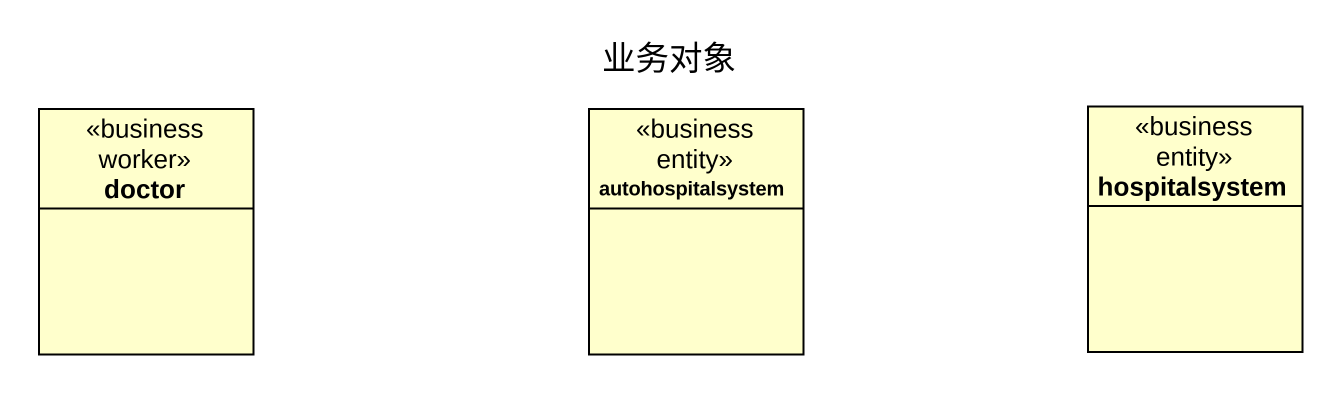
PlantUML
@startuml
title 业务对象
hide circle
hide empty members
class doctor <<business worker>>
class autohospitalsystem <<business entity>>
class hospitalsystem <<business entity>>
@enduml
